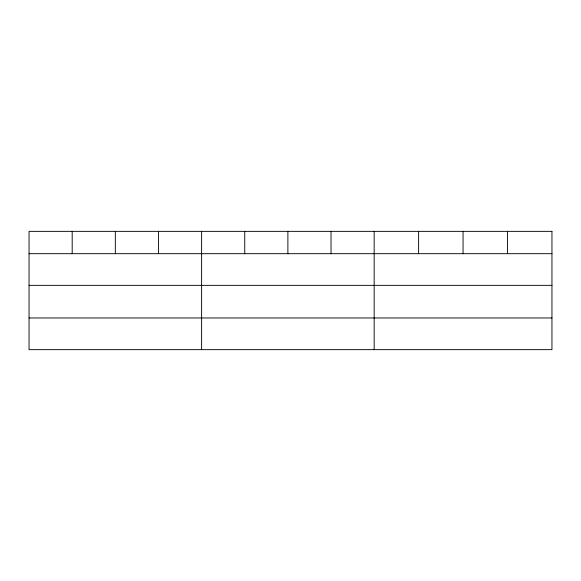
<?xml version="1.0" encoding="UTF-8"?>
<svg xmlns="http://www.w3.org/2000/svg" width="581" height="581" viewBox="0 0 581 581"><rect width="100%" height="100%" fill="white"/><g stroke="black" fill="none" stroke-linecap="round" stroke-linejoin="round"><path stroke-width="0.87" d="M29.05 253.686L551.95 253.686M29.05 285.351L551.95 285.351M29.05 317.974L551.95 317.974M507.503 231.354L507.503 253.686M463.057 231.354L463.057 253.686M418.61 231.354L418.61 253.686M374.164 231.354L374.164 349.646M331.025 231.354L331.025 253.686M287.885 231.354L287.885 253.686M244.746 231.354L244.746 253.686M201.607 231.354L201.607 349.646M158.468 231.354L158.468 253.686M115.329 231.354L115.329 253.686M72.189 231.354L72.189 253.686M551.95 231.354L29.05 231.354L29.05 349.646L551.95 349.646L551.95 231.354"/></g></svg>
